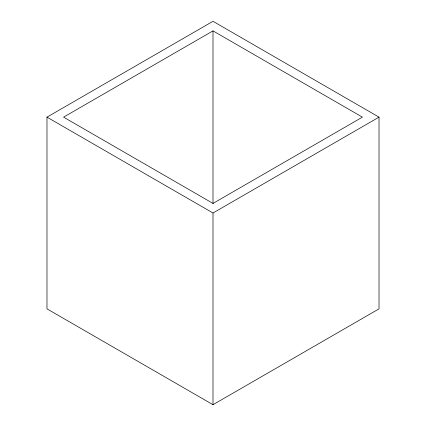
<?xml version="1.0" encoding="UTF-8"?>
<svg xmlns="http://www.w3.org/2000/svg" width="426" height="426" viewBox="0 0 426 426"><rect width="100%" height="100%" fill="white"/><g stroke="black" fill="none" stroke-linecap="round" stroke-linejoin="round"><path stroke-width="0.64" d="M46.982 117.15L213 21.3L379.018 117.15L379.018 308.85L213 404.7L46.982 308.85L46.982 117.15L213 213L379.018 117.15M213 30.885L63.586 117.15L213 203.415L362.414 117.15L213 30.885L213 203.697M213 213L213 404.7"/></g></svg>
